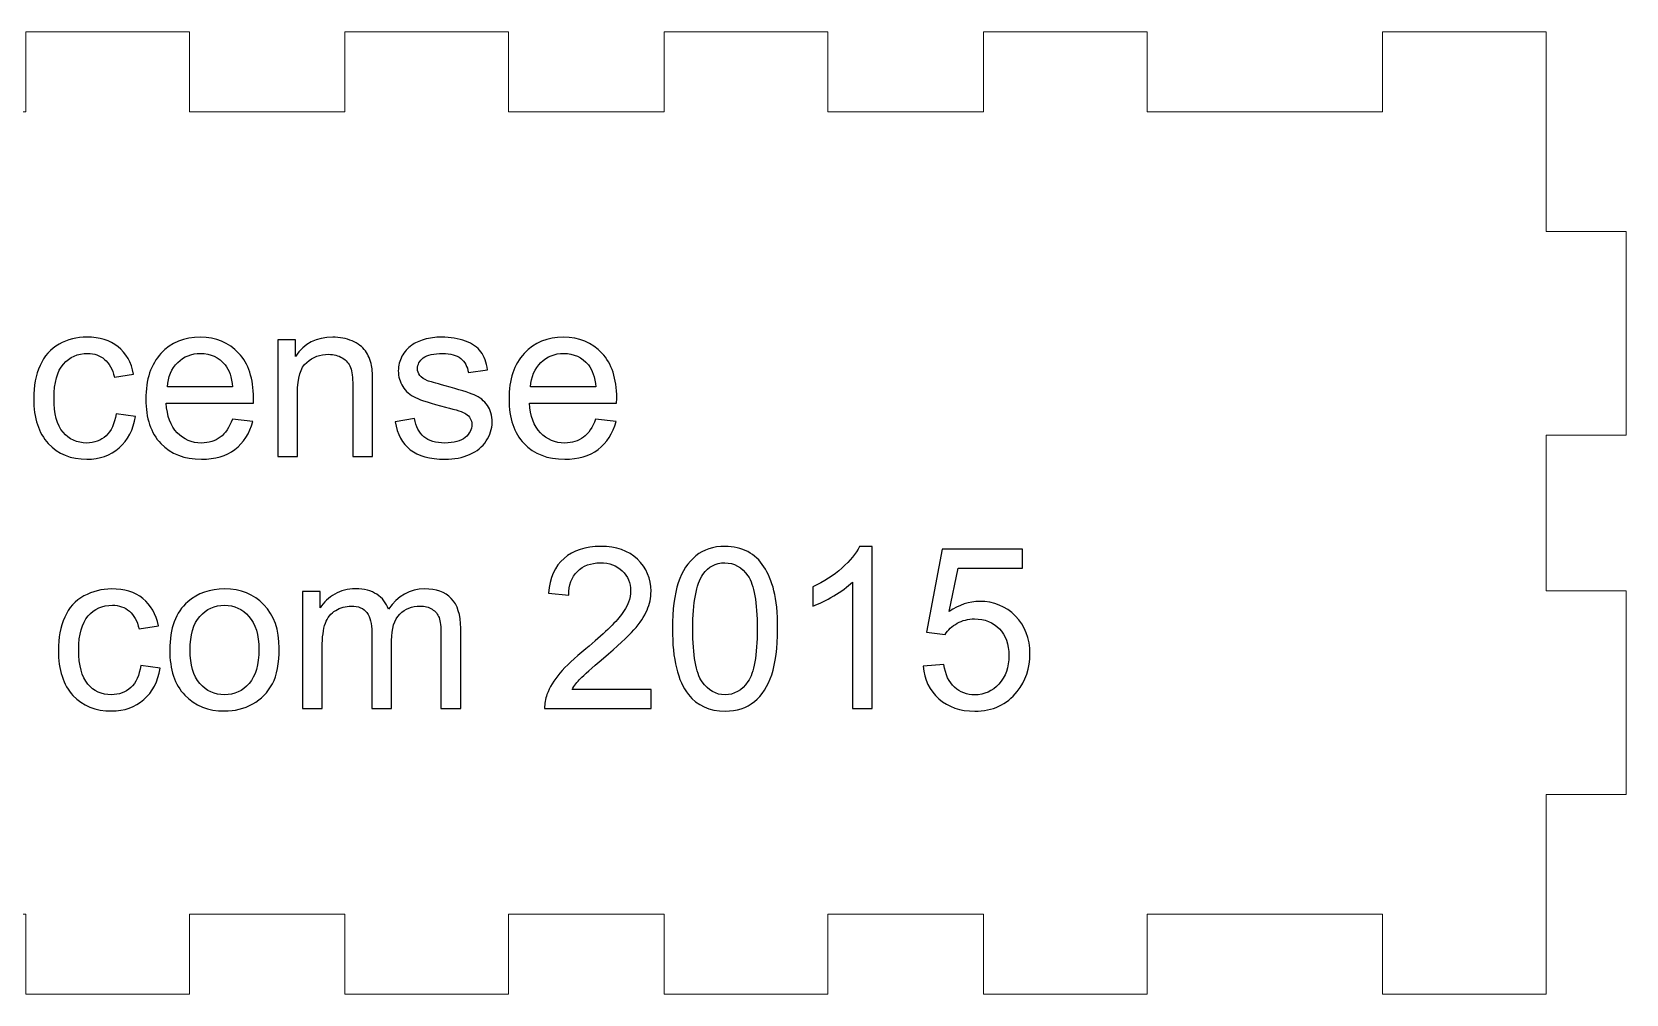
# Model space of a CAD drawing. Header units: inches. Extents: x -3.8 to 3.6, y -5.4 to 5.3.
# Drawn here: x -0.213 to 2.146, y -5.411 to -3.988 of the extents above; entities that cross this region are included whole.
import ezdxf

# ---------------------------------------------------------------- set-up
doc = ezdxf.new("R2010")
doc.units = ezdxf.units.IN
doc.header["$MEASUREMENT"] = 0
doc.layers.add('LICENSE', color=7, linetype='Continuous')
doc.layers.add('MAKERCASE', color=7, linetype='Continuous')

msp = doc.modelspace()

# ---------------------------------------------------------------- linework, layer by layer
at = {"layer": 'LICENSE', "color": 250}
for points, knots in [([(-0.088, -4.5526), (-0.088, -4.5526), (-0.0593, -4.5564), (-0.0593, -4.5564), (-0.0593, -4.5564), (-0.0624, -4.5762), (-0.0704, -4.5918), (-0.0834, -4.603), (-0.0834, -4.603), (-0.0964, -4.6142), (-0.1123, -4.6198), (-0.1312, -4.6198), (-0.1312, -4.6198), (-0.1548, -4.6198), (-0.1739, -4.6121), (-0.1882, -4.5967), (-0.1882, -4.5967), (-0.2026, -4.5812), (-0.2098, -4.5591), (-0.2098, -4.5302), (-0.2098, -4.5302), (-0.2098, -4.5115), (-0.2067, -4.4952), (-0.2005, -4.4812), (-0.2005, -4.4812), (-0.1943, -4.4672), (-0.1849, -4.4567), (-0.1723, -4.4497), (-0.1723, -4.4497), (-0.1597, -4.4427), (-0.1459, -4.4392), (-0.131, -4.4392), (-0.131, -4.4392), (-0.1123, -4.4392), (-0.0969, -4.444), (-0.085, -4.4535), (-0.085, -4.4535), (-0.073, -4.463), (-0.0654, -4.4764), (-0.062, -4.4939), (-0.062, -4.4939), (-0.062, -4.4939), (-0.0905, -4.4983), (-0.0905, -4.4983), (-0.0905, -4.4983), (-0.0932, -4.4867), (-0.098, -4.478), (-0.1049, -4.4721), (-0.1049, -4.4721), (-0.1118, -4.4662), (-0.1201, -4.4633), (-0.1299, -4.4633), (-0.1299, -4.4633), (-0.1447, -4.4633), (-0.1567, -4.4686), (-0.1659, -4.4792), (-0.1659, -4.4792), (-0.1751, -4.4897), (-0.1797, -4.5065), (-0.1797, -4.5293), (-0.1797, -4.5293), (-0.1797, -4.5526), (-0.1753, -4.5695), (-0.1663, -4.58), (-0.1663, -4.58), (-0.1574, -4.5905), (-0.1458, -4.5958), (-0.1315, -4.5958), (-0.1315, -4.5958), (-0.12, -4.5958), (-0.1104, -4.5922), (-0.1027, -4.5852), (-0.1027, -4.5852), (-0.095, -4.5781), (-0.0901, -4.5673), (-0.088, -4.5526)], [0, 0, 0, 0, 0.05, 0.05, 0.05, 0.05, 0.1, 0.1, 0.1, 0.1, 0.15, 0.15, 0.15, 0.15, 0.2, 0.2, 0.2, 0.2, 0.25, 0.25, 0.25, 0.25, 0.3, 0.3, 0.3, 0.3, 0.35, 0.35, 0.35, 0.35, 0.4, 0.4, 0.4, 0.4, 0.45, 0.45, 0.45, 0.45, 0.5, 0.5, 0.5, 0.5, 0.55, 0.55, 0.55, 0.55, 0.6, 0.6, 0.6, 0.6, 0.65, 0.65, 0.65, 0.65, 0.7, 0.7, 0.7, 0.7, 0.75, 0.75, 0.75, 0.75, 0.8, 0.8, 0.8, 0.8, 0.85, 0.85, 0.85, 0.85, 0.9, 0.9, 0.9, 0.9, 1, 1, 1, 1]), ([(0.0841, -4.5603), (0.0841, -4.5603), (0.1144, -4.564), (0.1144, -4.564), (0.1144, -4.564), (0.1096, -4.5817), (0.1008, -4.5955), (0.0879, -4.6052), (0.0879, -4.6052), (0.075, -4.615), (0.0585, -4.6198), (0.0384, -4.6198), (0.0384, -4.6198), (0.0131, -4.6198), (-0.0069, -4.6121), (-0.0217, -4.5965), (-0.0217, -4.5965), (-0.0365, -4.581), (-0.0439, -4.5591), (-0.0439, -4.531), (-0.0439, -4.531), (-0.0439, -4.5019), (-0.0364, -4.4793), (-0.0215, -4.4633), (-0.0215, -4.4633), (-0.0065, -4.4472), (0.0129, -4.4392), (0.0368, -4.4392), (0.0368, -4.4392), (0.0599, -4.4392), (0.0788, -4.4471), (0.0934, -4.4628), (0.0934, -4.4628), (0.1081, -4.4785), (0.1154, -4.5007), (0.1154, -4.5292), (0.1154, -4.5292), (0.1154, -4.531), (0.1153, -4.5336), (0.1152, -4.537), (0.1152, -4.537), (0.1152, -4.537), (-0.0137, -4.537), (-0.0137, -4.537), (-0.0137, -4.537), (-0.0126, -4.556), (-0.0072, -4.5706), (0.0025, -4.5806), (0.0025, -4.5806), (0.0121, -4.5907), (0.0241, -4.5958), (0.0386, -4.5958), (0.0386, -4.5958), (0.0493, -4.5958), (0.0585, -4.593), (0.0661, -4.5873), (0.0661, -4.5873), (0.0737, -4.5817), (0.0797, -4.5727), (0.0841, -4.5603)], [0, 0, 0, 0, 0.0625, 0.0625, 0.0625, 0.0625, 0.125, 0.125, 0.125, 0.125, 0.1875, 0.1875, 0.1875, 0.1875, 0.25, 0.25, 0.25, 0.25, 0.3125, 0.3125, 0.3125, 0.3125, 0.375, 0.375, 0.375, 0.375, 0.4375, 0.4375, 0.4375, 0.4375, 0.5, 0.5, 0.5, 0.5, 0.5625, 0.5625, 0.5625, 0.5625, 0.625, 0.625, 0.625, 0.625, 0.6875, 0.6875, 0.6875, 0.6875, 0.75, 0.75, 0.75, 0.75, 0.8125, 0.8125, 0.8125, 0.8125, 0.875, 0.875, 0.875, 0.875, 1, 1, 1, 1]), ([(0.1512, -4.616), (0.1512, -4.616), (0.1512, -4.4431), (0.1512, -4.4431), (0.1512, -4.4431), (0.1512, -4.4431), (0.1776, -4.4431), (0.1776, -4.4431), (0.1776, -4.4431), (0.1776, -4.4431), (0.1776, -4.4677), (0.1776, -4.4677), (0.1776, -4.4677), (0.1903, -4.4487), (0.2086, -4.4392), (0.2326, -4.4392), (0.2326, -4.4392), (0.243, -4.4392), (0.2526, -4.4411), (0.2613, -4.4448), (0.2613, -4.4448), (0.2701, -4.4486), (0.2766, -4.4535), (0.2809, -4.4596), (0.2809, -4.4596), (0.2853, -4.4656), (0.2883, -4.4728), (0.2901, -4.4812), (0.2901, -4.4812), (0.2911, -4.4866), (0.2917, -4.4961), (0.2917, -4.5097), (0.2917, -4.5097), (0.2917, -4.5097), (0.2917, -4.616), (0.2917, -4.616), (0.2917, -4.616), (0.2917, -4.616), (0.2623, -4.616), (0.2623, -4.616), (0.2623, -4.616), (0.2623, -4.616), (0.2623, -4.5108), (0.2623, -4.5108), (0.2623, -4.5108), (0.2623, -4.4989), (0.2612, -4.49), (0.259, -4.484), (0.259, -4.484), (0.2567, -4.4781), (0.2526, -4.4734), (0.2468, -4.4699), (0.2468, -4.4699), (0.241, -4.4663), (0.2342, -4.4646), (0.2264, -4.4646), (0.2264, -4.4646), (0.2139, -4.4646), (0.2032, -4.4686), (0.1941, -4.4765), (0.1941, -4.4765), (0.185, -4.4844), (0.1805, -4.4994), (0.1805, -4.5216), (0.1805, -4.5216), (0.1805, -4.5216), (0.1805, -4.616), (0.1805, -4.616), (0.1805, -4.616), (0.1805, -4.616), (0.1512, -4.616), (0.1512, -4.616)], [0, 0, 0, 0, 0.052632, 0.052632, 0.052632, 0.052632, 0.105263, 0.105263, 0.105263, 0.105263, 0.157895, 0.157895, 0.157895, 0.157895, 0.210526, 0.210526, 0.210526, 0.210526, 0.263158, 0.263158, 0.263158, 0.263158, 0.315789, 0.315789, 0.315789, 0.315789, 0.368421, 0.368421, 0.368421, 0.368421, 0.421053, 0.421053, 0.421053, 0.421053, 0.473684, 0.473684, 0.473684, 0.473684, 0.526316, 0.526316, 0.526316, 0.526316, 0.578947, 0.578947, 0.578947, 0.578947, 0.631579, 0.631579, 0.631579, 0.631579, 0.684211, 0.684211, 0.684211, 0.684211, 0.736842, 0.736842, 0.736842, 0.736842, 0.789474, 0.789474, 0.789474, 0.789474, 0.842105, 0.842105, 0.842105, 0.842105, 0.894737, 0.894737, 0.894737, 0.894737, 1, 1, 1, 1]), ([(0.3249, -4.5643), (0.3249, -4.5643), (0.3538, -4.5598), (0.3538, -4.5598), (0.3538, -4.5598), (0.3555, -4.5714), (0.36, -4.5803), (0.3675, -4.5865), (0.3675, -4.5865), (0.3749, -4.5927), (0.3852, -4.5958), (0.3986, -4.5958), (0.3986, -4.5958), (0.4121, -4.5958), (0.4221, -4.593), (0.4286, -4.5876), (0.4286, -4.5876), (0.4351, -4.5821), (0.4384, -4.5756), (0.4384, -4.5683), (0.4384, -4.5683), (0.4384, -4.5616), (0.4355, -4.5565), (0.4297, -4.5526), (0.4297, -4.5526), (0.4257, -4.55), (0.4157, -4.5467), (0.3997, -4.5427), (0.3997, -4.5427), (0.3783, -4.5373), (0.3633, -4.5326), (0.3551, -4.5286), (0.3551, -4.5286), (0.3468, -4.5247), (0.3405, -4.5192), (0.3362, -4.5122), (0.3362, -4.5122), (0.3319, -4.5052), (0.3297, -4.4975), (0.3297, -4.489), (0.3297, -4.489), (0.3297, -4.4813), (0.3315, -4.4742), (0.3351, -4.4676), (0.3351, -4.4676), (0.3386, -4.461), (0.3434, -4.4556), (0.3495, -4.4512), (0.3495, -4.4512), (0.354, -4.4479), (0.3602, -4.445), (0.3681, -4.4427), (0.3681, -4.4427), (0.376, -4.4403), (0.3844, -4.4392), (0.3934, -4.4392), (0.3934, -4.4392), (0.407, -4.4392), (0.4189, -4.4412), (0.4291, -4.4451), (0.4291, -4.4451), (0.4394, -4.449), (0.447, -4.4542), (0.4519, -4.4609), (0.4519, -4.4609), (0.4567, -4.4676), (0.4601, -4.4765), (0.4619, -4.4877), (0.4619, -4.4877), (0.4619, -4.4877), (0.4333, -4.4916), (0.4333, -4.4916), (0.4333, -4.4916), (0.432, -4.4827), (0.4282, -4.4758), (0.422, -4.4708), (0.422, -4.4708), (0.4157, -4.4658), (0.4069, -4.4633), (0.3955, -4.4633), (0.3955, -4.4633), (0.3821, -4.4633), (0.3725, -4.4655), (0.3667, -4.47), (0.3667, -4.47), (0.361, -4.4744), (0.3581, -4.4796), (0.3581, -4.4856), (0.3581, -4.4856), (0.3581, -4.4894), (0.3593, -4.4928), (0.3617, -4.4958), (0.3617, -4.4958), (0.3641, -4.499), (0.3678, -4.5016), (0.3729, -4.5037), (0.3729, -4.5037), (0.3759, -4.5047), (0.3845, -4.5072), (0.3988, -4.5111), (0.3988, -4.5111), (0.4195, -4.5167), (0.434, -4.5212), (0.4421, -4.5247), (0.4421, -4.5247), (0.4504, -4.5282), (0.4568, -4.5334), (0.4615, -4.5401), (0.4615, -4.5401), (0.4661, -4.5468), (0.4685, -4.5552), (0.4685, -4.5652), (0.4685, -4.5652), (0.4685, -4.575), (0.4656, -4.5841), (0.4599, -4.5928), (0.4599, -4.5928), (0.4542, -4.6014), (0.446, -4.6081), (0.4352, -4.6128), (0.4352, -4.6128), (0.4245, -4.6175), (0.4124, -4.6198), (0.3988, -4.6198), (0.3988, -4.6198), (0.3763, -4.6198), (0.3592, -4.6152), (0.3474, -4.6058), (0.3474, -4.6058), (0.3356, -4.5965), (0.3281, -4.5827), (0.3249, -4.5643)], [0, 0, 0, 0, 0.029412, 0.029412, 0.029412, 0.029412, 0.058824, 0.058824, 0.058824, 0.058824, 0.088235, 0.088235, 0.088235, 0.088235, 0.117647, 0.117647, 0.117647, 0.117647, 0.147059, 0.147059, 0.147059, 0.147059, 0.176471, 0.176471, 0.176471, 0.176471, 0.205882, 0.205882, 0.205882, 0.205882, 0.235294, 0.235294, 0.235294, 0.235294, 0.264706, 0.264706, 0.264706, 0.264706, 0.294118, 0.294118, 0.294118, 0.294118, 0.323529, 0.323529, 0.323529, 0.323529, 0.352941, 0.352941, 0.352941, 0.352941, 0.382353, 0.382353, 0.382353, 0.382353, 0.411765, 0.411765, 0.411765, 0.411765, 0.441176, 0.441176, 0.441176, 0.441176, 0.470588, 0.470588, 0.470588, 0.470588, 0.5, 0.5, 0.5, 0.5, 0.529412, 0.529412, 0.529412, 0.529412, 0.558824, 0.558824, 0.558824, 0.558824, 0.588235, 0.588235, 0.588235, 0.588235, 0.617647, 0.617647, 0.617647, 0.617647, 0.647059, 0.647059, 0.647059, 0.647059, 0.676471, 0.676471, 0.676471, 0.676471, 0.705882, 0.705882, 0.705882, 0.705882, 0.735294, 0.735294, 0.735294, 0.735294, 0.764706, 0.764706, 0.764706, 0.764706, 0.794118, 0.794118, 0.794118, 0.794118, 0.823529, 0.823529, 0.823529, 0.823529, 0.852941, 0.852941, 0.852941, 0.852941, 0.882353, 0.882353, 0.882353, 0.882353, 0.911765, 0.911765, 0.911765, 0.911765, 0.941176, 0.941176, 0.941176, 0.941176, 1, 1, 1, 1]), ([(0.6216, -4.5603), (0.6216, -4.5603), (0.6519, -4.564), (0.6519, -4.564), (0.6519, -4.564), (0.6471, -4.5817), (0.6382, -4.5955), (0.6254, -4.6052), (0.6254, -4.6052), (0.6124, -4.615), (0.5959, -4.6198), (0.5759, -4.6198), (0.5759, -4.6198), (0.5506, -4.6198), (0.5305, -4.6121), (0.5157, -4.5965), (0.5157, -4.5965), (0.5009, -4.581), (0.4935, -4.5591), (0.4935, -4.531), (0.4935, -4.531), (0.4935, -4.5019), (0.501, -4.4793), (0.516, -4.4633), (0.516, -4.4633), (0.531, -4.4472), (0.5504, -4.4392), (0.5742, -4.4392), (0.5742, -4.4392), (0.5974, -4.4392), (0.6162, -4.4471), (0.6309, -4.4628), (0.6309, -4.4628), (0.6455, -4.4785), (0.6529, -4.5007), (0.6529, -4.5292), (0.6529, -4.5292), (0.6529, -4.531), (0.6528, -4.5336), (0.6527, -4.537), (0.6527, -4.537), (0.6527, -4.537), (0.5238, -4.537), (0.5238, -4.537), (0.5238, -4.537), (0.5249, -4.556), (0.5302, -4.5706), (0.5399, -4.5806), (0.5399, -4.5806), (0.5496, -4.5907), (0.5616, -4.5958), (0.576, -4.5958), (0.576, -4.5958), (0.5867, -4.5958), (0.5959, -4.593), (0.6035, -4.5873), (0.6035, -4.5873), (0.6111, -4.5817), (0.6171, -4.5727), (0.6216, -4.5603)], [0, 0, 0, 0, 0.0625, 0.0625, 0.0625, 0.0625, 0.125, 0.125, 0.125, 0.125, 0.1875, 0.1875, 0.1875, 0.1875, 0.25, 0.25, 0.25, 0.25, 0.3125, 0.3125, 0.3125, 0.3125, 0.375, 0.375, 0.375, 0.375, 0.4375, 0.4375, 0.4375, 0.4375, 0.5, 0.5, 0.5, 0.5, 0.5625, 0.5625, 0.5625, 0.5625, 0.625, 0.625, 0.625, 0.625, 0.6875, 0.6875, 0.6875, 0.6875, 0.75, 0.75, 0.75, 0.75, 0.8125, 0.8125, 0.8125, 0.8125, 0.875, 0.875, 0.875, 0.875, 1, 1, 1, 1]), ([(-0.012, -4.5129), (-0.012, -4.5129), (0.0845, -4.5129), (0.0845, -4.5129), (0.0845, -4.5129), (0.0832, -4.4984), (0.0795, -4.4875), (0.0734, -4.4802), (0.0734, -4.4802), (0.0641, -4.469), (0.052, -4.4633), (0.0371, -4.4633), (0.0371, -4.4633), (0.0237, -4.4633), (0.0123, -4.4678), (0.0032, -4.4768), (0.0032, -4.4768), (-0.006, -4.4858), (-0.011, -4.4978), (-0.012, -4.5129)], [0, 0, 0, 0, 0.166667, 0.166667, 0.166667, 0.166667, 0.333333, 0.333333, 0.333333, 0.333333, 0.5, 0.5, 0.5, 0.5, 0.666667, 0.666667, 0.666667, 0.666667, 1, 1, 1, 1]), ([(0.5254, -4.5129), (0.5254, -4.5129), (0.6219, -4.5129), (0.6219, -4.5129), (0.6219, -4.5129), (0.6206, -4.4984), (0.6169, -4.4875), (0.6109, -4.4802), (0.6109, -4.4802), (0.6015, -4.469), (0.5894, -4.4633), (0.5746, -4.4633), (0.5746, -4.4633), (0.5611, -4.4633), (0.5498, -4.4678), (0.5406, -4.4768), (0.5406, -4.4768), (0.5315, -4.4858), (0.5264, -4.4978), (0.5254, -4.5129)], [0, 0, 0, 0, 0.166667, 0.166667, 0.166667, 0.166667, 0.333333, 0.333333, 0.333333, 0.333333, 0.5, 0.5, 0.5, 0.5, 0.666667, 0.666667, 0.666667, 0.666667, 1, 1, 1, 1]), ([(0.7039, -4.9602), (0.7039, -4.9602), (0.7039, -4.9883), (0.7039, -4.9883), (0.7039, -4.9883), (0.7039, -4.9883), (0.5462, -4.9883), (0.5462, -4.9883), (0.5462, -4.9883), (0.546, -4.9813), (0.5471, -4.9745), (0.5496, -4.968), (0.5496, -4.968), (0.5536, -4.9572), (0.56, -4.9467), (0.5689, -4.9362), (0.5689, -4.9362), (0.5777, -4.9258), (0.5905, -4.9138), (0.6072, -4.9001), (0.6072, -4.9001), (0.6331, -4.8788), (0.6507, -4.862), (0.6598, -4.8496), (0.6598, -4.8496), (0.6689, -4.8372), (0.6735, -4.8254), (0.6735, -4.8143), (0.6735, -4.8143), (0.6735, -4.8027), (0.6693, -4.793), (0.661, -4.785), (0.661, -4.785), (0.6527, -4.777), (0.6419, -4.773), (0.6285, -4.773), (0.6285, -4.773), (0.6144, -4.773), (0.6031, -4.7772), (0.5947, -4.7857), (0.5947, -4.7857), (0.5862, -4.7942), (0.5819, -4.8059), (0.5818, -4.8208), (0.5818, -4.8208), (0.5818, -4.8208), (0.5517, -4.8178), (0.5517, -4.8178), (0.5517, -4.8178), (0.5537, -4.7953), (0.5615, -4.7782), (0.575, -4.7664), (0.575, -4.7664), (0.5884, -4.7546), (0.6065, -4.7487), (0.6292, -4.7487), (0.6292, -4.7487), (0.6521, -4.7487), (0.6702, -4.7551), (0.6835, -4.7678), (0.6835, -4.7678), (0.6969, -4.7805), (0.7036, -4.7962), (0.7036, -4.815), (0.7036, -4.815), (0.7036, -4.8246), (0.7016, -4.834), (0.6977, -4.8432), (0.6977, -4.8432), (0.6938, -4.8524), (0.6873, -4.8621), (0.6782, -4.8723), (0.6782, -4.8723), (0.6692, -4.8825), (0.6541, -4.8965), (0.6331, -4.9143), (0.6331, -4.9143), (0.6155, -4.9291), (0.6042, -4.9391), (0.5992, -4.9443), (0.5992, -4.9443), (0.5942, -4.9496), (0.5901, -4.9548), (0.5869, -4.9602), (0.5869, -4.9602), (0.5869, -4.9602), (0.7039, -4.9602), (0.7039, -4.9602)], [0, 0, 0, 0, 0.043478, 0.043478, 0.043478, 0.043478, 0.086957, 0.086957, 0.086957, 0.086957, 0.130435, 0.130435, 0.130435, 0.130435, 0.173913, 0.173913, 0.173913, 0.173913, 0.217391, 0.217391, 0.217391, 0.217391, 0.26087, 0.26087, 0.26087, 0.26087, 0.304348, 0.304348, 0.304348, 0.304348, 0.347826, 0.347826, 0.347826, 0.347826, 0.391304, 0.391304, 0.391304, 0.391304, 0.434783, 0.434783, 0.434783, 0.434783, 0.478261, 0.478261, 0.478261, 0.478261, 0.521739, 0.521739, 0.521739, 0.521739, 0.565217, 0.565217, 0.565217, 0.565217, 0.608696, 0.608696, 0.608696, 0.608696, 0.652174, 0.652174, 0.652174, 0.652174, 0.695652, 0.695652, 0.695652, 0.695652, 0.73913, 0.73913, 0.73913, 0.73913, 0.782609, 0.782609, 0.782609, 0.782609, 0.826087, 0.826087, 0.826087, 0.826087, 0.869565, 0.869565, 0.869565, 0.869565, 0.913043, 0.913043, 0.913043, 0.913043, 1, 1, 1, 1]), ([(0.7353, -4.8707), (0.7353, -4.8425), (0.7382, -4.8197), (0.744, -4.8026), (0.744, -4.8026), (0.7498, -4.7853), (0.7585, -4.7721), (0.7699, -4.7627), (0.7699, -4.7627), (0.7814, -4.7534), (0.7957, -4.7487), (0.8131, -4.7487), (0.8131, -4.7487), (0.8259, -4.7487), (0.8371, -4.7513), (0.8468, -4.7565), (0.8468, -4.7565), (0.8565, -4.7616), (0.8644, -4.7691), (0.8707, -4.7788), (0.8707, -4.7788), (0.877, -4.7885), (0.882, -4.8003), (0.8855, -4.8143), (0.8855, -4.8143), (0.8891, -4.8282), (0.8909, -4.847), (0.8909, -4.8707), (0.8909, -4.8707), (0.8909, -4.8987), (0.888, -4.9212), (0.8823, -4.9385), (0.8823, -4.9385), (0.8765, -4.9557), (0.8679, -4.969), (0.8565, -4.9783), (0.8565, -4.9783), (0.845, -4.9877), (0.8306, -4.9924), (0.8131, -4.9924), (0.8131, -4.9924), (0.7901, -4.9924), (0.772, -4.9842), (0.7589, -4.9677), (0.7589, -4.9677), (0.7432, -4.9478), (0.7353, -4.9155), (0.7353, -4.8707)], [0, 0, 0, 0, 0.076923, 0.076923, 0.076923, 0.076923, 0.153846, 0.153846, 0.153846, 0.153846, 0.230769, 0.230769, 0.230769, 0.230769, 0.307692, 0.307692, 0.307692, 0.307692, 0.384615, 0.384615, 0.384615, 0.384615, 0.461538, 0.461538, 0.461538, 0.461538, 0.538462, 0.538462, 0.538462, 0.538462, 0.615385, 0.615385, 0.615385, 0.615385, 0.692308, 0.692308, 0.692308, 0.692308, 0.769231, 0.769231, 0.769231, 0.769231, 0.846154, 0.846154, 0.846154, 0.846154, 1, 1, 1, 1]), ([(1.031, -4.9883), (1.031, -4.9883), (1.0017, -4.9883), (1.0017, -4.9883), (1.0017, -4.9883), (1.0017, -4.9883), (1.0017, -4.8017), (1.0017, -4.8017), (1.0017, -4.8017), (0.9947, -4.8084), (0.9855, -4.8151), (0.974, -4.8218), (0.974, -4.8218), (0.9625, -4.8286), (0.9522, -4.8336), (0.9431, -4.837), (0.9431, -4.837), (0.9431, -4.837), (0.9431, -4.8087), (0.9431, -4.8087), (0.9431, -4.8087), (0.9595, -4.801), (0.9739, -4.7916), (0.9861, -4.7807), (0.9861, -4.7807), (0.9984, -4.7697), (1.0071, -4.7591), (1.0122, -4.7487), (1.0122, -4.7487), (1.0122, -4.7487), (1.031, -4.7487), (1.031, -4.7487), (1.031, -4.7487), (1.031, -4.7487), (1.031, -4.9883), (1.031, -4.9883)], [0, 0, 0, 0, 0.1, 0.1, 0.1, 0.1, 0.2, 0.2, 0.2, 0.2, 0.3, 0.3, 0.3, 0.3, 0.4, 0.4, 0.4, 0.4, 0.5, 0.5, 0.5, 0.5, 0.6, 0.6, 0.6, 0.6, 0.7, 0.7, 0.7, 0.7, 0.8, 0.8, 0.8, 0.8, 1, 1, 1, 1]), ([(1.1061, -4.9258), (1.1061, -4.9258), (1.1369, -4.9232), (1.1369, -4.9232), (1.1369, -4.9232), (1.1391, -4.9382), (1.1444, -4.9495), (1.1527, -4.957), (1.1527, -4.957), (1.161, -4.9646), (1.171, -4.9683), (1.1827, -4.9683), (1.1827, -4.9683), (1.1969, -4.9683), (1.2088, -4.963), (1.2185, -4.9524), (1.2185, -4.9524), (1.2283, -4.9417), (1.2332, -4.9276), (1.2332, -4.9101), (1.2332, -4.9101), (1.2332, -4.8933), (1.2285, -4.8802), (1.2191, -4.8705), (1.2191, -4.8705), (1.2097, -4.8608), (1.1975, -4.856), (1.1822, -4.856), (1.1822, -4.856), (1.1728, -4.856), (1.1643, -4.8582), (1.1567, -4.8625), (1.1567, -4.8625), (1.1491, -4.8667), (1.1431, -4.8723), (1.1388, -4.8791), (1.1388, -4.8791), (1.1388, -4.8791), (1.1113, -4.8756), (1.1113, -4.8756), (1.1113, -4.8756), (1.1113, -4.8756), (1.1344, -4.753), (1.1344, -4.753), (1.1344, -4.753), (1.1344, -4.753), (1.2531, -4.753), (1.2531, -4.753), (1.2531, -4.753), (1.2531, -4.753), (1.2531, -4.781), (1.2531, -4.781), (1.2531, -4.781), (1.2531, -4.781), (1.1579, -4.781), (1.1579, -4.781), (1.1579, -4.781), (1.1579, -4.781), (1.145, -4.8451), (1.145, -4.8451), (1.145, -4.8451), (1.1593, -4.8351), (1.1744, -4.8301), (1.1901, -4.8301), (1.1901, -4.8301), (1.2109, -4.8301), (1.2285, -4.8373), (1.2428, -4.8518), (1.2428, -4.8518), (1.2571, -4.8662), (1.2643, -4.8848), (1.2643, -4.9075), (1.2643, -4.9075), (1.2643, -4.9291), (1.258, -4.9477), (1.2454, -4.9635), (1.2454, -4.9635), (1.2301, -4.9827), (1.2092, -4.9924), (1.1827, -4.9924), (1.1827, -4.9924), (1.161, -4.9924), (1.1433, -4.9863), (1.1296, -4.9742), (1.1296, -4.9742), (1.1159, -4.962), (1.108, -4.9459), (1.1061, -4.9258)], [0, 0, 0, 0, 0.043478, 0.043478, 0.043478, 0.043478, 0.086957, 0.086957, 0.086957, 0.086957, 0.130435, 0.130435, 0.130435, 0.130435, 0.173913, 0.173913, 0.173913, 0.173913, 0.217391, 0.217391, 0.217391, 0.217391, 0.26087, 0.26087, 0.26087, 0.26087, 0.304348, 0.304348, 0.304348, 0.304348, 0.347826, 0.347826, 0.347826, 0.347826, 0.391304, 0.391304, 0.391304, 0.391304, 0.434783, 0.434783, 0.434783, 0.434783, 0.478261, 0.478261, 0.478261, 0.478261, 0.521739, 0.521739, 0.521739, 0.521739, 0.565217, 0.565217, 0.565217, 0.565217, 0.608696, 0.608696, 0.608696, 0.608696, 0.652174, 0.652174, 0.652174, 0.652174, 0.695652, 0.695652, 0.695652, 0.695652, 0.73913, 0.73913, 0.73913, 0.73913, 0.782609, 0.782609, 0.782609, 0.782609, 0.826087, 0.826087, 0.826087, 0.826087, 0.869565, 0.869565, 0.869565, 0.869565, 0.913043, 0.913043, 0.913043, 0.913043, 1, 1, 1, 1]), ([(0.7654, -4.8707), (0.7654, -4.9098), (0.77, -4.9359), (0.7792, -4.9489), (0.7792, -4.9489), (0.7884, -4.9618), (0.7996, -4.9683), (0.8131, -4.9683), (0.8131, -4.9683), (0.8266, -4.9683), (0.8379, -4.9618), (0.847, -4.9488), (0.847, -4.9488), (0.8562, -4.9358), (0.8608, -4.9097), (0.8608, -4.8707), (0.8608, -4.8707), (0.8608, -4.8314), (0.8562, -4.8053), (0.847, -4.7924), (0.847, -4.7924), (0.8379, -4.7795), (0.8265, -4.773), (0.8128, -4.773), (0.8128, -4.773), (0.7993, -4.773), (0.7886, -4.7787), (0.7805, -4.7901), (0.7805, -4.7901), (0.7705, -4.8046), (0.7654, -4.8315), (0.7654, -4.8707)], [0, 0, 0, 0, 0.111111, 0.111111, 0.111111, 0.111111, 0.222222, 0.222222, 0.222222, 0.222222, 0.333333, 0.333333, 0.333333, 0.333333, 0.444444, 0.444444, 0.444444, 0.444444, 0.555556, 0.555556, 0.555556, 0.555556, 0.666667, 0.666667, 0.666667, 0.666667, 0.777778, 0.777778, 0.777778, 0.777778, 1, 1, 1, 1]), ([(-0.0515, -4.925), (-0.0515, -4.925), (-0.0227, -4.9288), (-0.0227, -4.9288), (-0.0227, -4.9288), (-0.0258, -4.9486), (-0.0339, -4.9642), (-0.0469, -4.9754), (-0.0469, -4.9754), (-0.0598, -4.9866), (-0.0758, -4.9922), (-0.0947, -4.9922), (-0.0947, -4.9922), (-0.1183, -4.9922), (-0.1373, -4.9845), (-0.1517, -4.9691), (-0.1517, -4.9691), (-0.166, -4.9536), (-0.1733, -4.9315), (-0.1733, -4.9026), (-0.1733, -4.9026), (-0.1733, -4.8839), (-0.1702, -4.8676), (-0.164, -4.8536), (-0.164, -4.8536), (-0.1578, -4.8396), (-0.1484, -4.8291), (-0.1357, -4.8221), (-0.1357, -4.8221), (-0.1231, -4.8151), (-0.1093, -4.8116), (-0.0945, -4.8116), (-0.0945, -4.8116), (-0.0757, -4.8116), (-0.0603, -4.8163), (-0.0484, -4.8258), (-0.0484, -4.8258), (-0.0365, -4.8353), (-0.0288, -4.8488), (-0.0254, -4.8663), (-0.0254, -4.8663), (-0.0254, -4.8663), (-0.0539, -4.8707), (-0.0539, -4.8707), (-0.0539, -4.8707), (-0.0567, -4.8591), (-0.0614, -4.8503), (-0.0683, -4.8445), (-0.0683, -4.8445), (-0.0752, -4.8386), (-0.0835, -4.8357), (-0.0933, -4.8357), (-0.0933, -4.8357), (-0.1081, -4.8357), (-0.1201, -4.841), (-0.1293, -4.8516), (-0.1293, -4.8516), (-0.1385, -4.8621), (-0.1432, -4.8788), (-0.1432, -4.9017), (-0.1432, -4.9017), (-0.1432, -4.925), (-0.1387, -4.9418), (-0.1298, -4.9524), (-0.1298, -4.9524), (-0.1209, -4.9629), (-0.1093, -4.9682), (-0.0949, -4.9682), (-0.0949, -4.9682), (-0.0834, -4.9682), (-0.0739, -4.9646), (-0.0662, -4.9576), (-0.0662, -4.9576), (-0.0584, -4.9505), (-0.0535, -4.9397), (-0.0515, -4.925)], [0, 0, 0, 0, 0.05, 0.05, 0.05, 0.05, 0.1, 0.1, 0.1, 0.1, 0.15, 0.15, 0.15, 0.15, 0.2, 0.2, 0.2, 0.2, 0.25, 0.25, 0.25, 0.25, 0.3, 0.3, 0.3, 0.3, 0.35, 0.35, 0.35, 0.35, 0.4, 0.4, 0.4, 0.4, 0.45, 0.45, 0.45, 0.45, 0.5, 0.5, 0.5, 0.5, 0.55, 0.55, 0.55, 0.55, 0.6, 0.6, 0.6, 0.6, 0.65, 0.65, 0.65, 0.65, 0.7, 0.7, 0.7, 0.7, 0.75, 0.75, 0.75, 0.75, 0.8, 0.8, 0.8, 0.8, 0.85, 0.85, 0.85, 0.85, 0.9, 0.9, 0.9, 0.9, 1, 1, 1, 1]), ([(-0.0085, -4.9019), (-0.0085, -4.8699), (0.0003, -4.8462), (0.0182, -4.8308), (0.0182, -4.8308), (0.033, -4.818), (0.0511, -4.8116), (0.0725, -4.8116), (0.0725, -4.8116), (0.0963, -4.8116), (0.1157, -4.8193), (0.1308, -4.835), (0.1308, -4.835), (0.1459, -4.8505), (0.1534, -4.872), (0.1534, -4.8995), (0.1534, -4.8995), (0.1534, -4.9217), (0.1501, -4.9392), (0.1434, -4.952), (0.1434, -4.952), (0.1367, -4.9647), (0.127, -4.9746), (0.1143, -4.9817), (0.1143, -4.9817), (0.1015, -4.9887), (0.0876, -4.9922), (0.0725, -4.9922), (0.0725, -4.9922), (0.0483, -4.9922), (0.0288, -4.9845), (0.0138, -4.969), (0.0138, -4.969), (-0.0011, -4.9535), (-0.0085, -4.9311), (-0.0085, -4.9019)], [0, 0, 0, 0, 0.1, 0.1, 0.1, 0.1, 0.2, 0.2, 0.2, 0.2, 0.3, 0.3, 0.3, 0.3, 0.4, 0.4, 0.4, 0.4, 0.5, 0.5, 0.5, 0.5, 0.6, 0.6, 0.6, 0.6, 0.7, 0.7, 0.7, 0.7, 0.8, 0.8, 0.8, 0.8, 1, 1, 1, 1]), ([(0.1878, -4.9883), (0.1878, -4.9883), (0.1878, -4.8155), (0.1878, -4.8155), (0.1878, -4.8155), (0.1878, -4.8155), (0.214, -4.8155), (0.214, -4.8155), (0.214, -4.8155), (0.214, -4.8155), (0.214, -4.8397), (0.214, -4.8397), (0.214, -4.8397), (0.2194, -4.8313), (0.2266, -4.8245), (0.2356, -4.8193), (0.2356, -4.8193), (0.2446, -4.8142), (0.2549, -4.8116), (0.2664, -4.8116), (0.2664, -4.8116), (0.2792, -4.8116), (0.2897, -4.8142), (0.2978, -4.8196), (0.2978, -4.8196), (0.3061, -4.8249), (0.3118, -4.8323), (0.3152, -4.8418), (0.3152, -4.8418), (0.3289, -4.8217), (0.3467, -4.8116), (0.3686, -4.8116), (0.3686, -4.8116), (0.3857, -4.8116), (0.3989, -4.8163), (0.4081, -4.8258), (0.4081, -4.8258), (0.4173, -4.8353), (0.422, -4.85), (0.422, -4.8697), (0.422, -4.8697), (0.422, -4.8697), (0.422, -4.9883), (0.422, -4.9883), (0.422, -4.9883), (0.422, -4.9883), (0.3928, -4.9883), (0.3928, -4.9883), (0.3928, -4.9883), (0.3928, -4.9883), (0.3928, -4.8795), (0.3928, -4.8795), (0.3928, -4.8795), (0.3928, -4.8677), (0.3919, -4.8593), (0.39, -4.8541), (0.39, -4.8541), (0.3881, -4.849), (0.3846, -4.8448), (0.3797, -4.8417), (0.3797, -4.8417), (0.3747, -4.8386), (0.3688, -4.837), (0.3621, -4.837), (0.3621, -4.837), (0.3499, -4.837), (0.3398, -4.841), (0.3318, -4.8491), (0.3318, -4.8491), (0.3238, -4.8572), (0.3197, -4.8701), (0.3197, -4.8879), (0.3197, -4.8879), (0.3197, -4.8879), (0.3197, -4.9883), (0.3197, -4.9883), (0.3197, -4.9883), (0.3197, -4.9883), (0.2905, -4.9883), (0.2905, -4.9883), (0.2905, -4.9883), (0.2905, -4.9883), (0.2905, -4.8761), (0.2905, -4.8761), (0.2905, -4.8761), (0.2905, -4.863), (0.2881, -4.8532), (0.2833, -4.8467), (0.2833, -4.8467), (0.2785, -4.8402), (0.2707, -4.837), (0.2598, -4.837), (0.2598, -4.837), (0.2516, -4.837), (0.244, -4.8391), (0.237, -4.8435), (0.237, -4.8435), (0.23, -4.8478), (0.2249, -4.8542), (0.2218, -4.8625), (0.2218, -4.8625), (0.2186, -4.8709), (0.2171, -4.883), (0.2171, -4.8987), (0.2171, -4.8987), (0.2171, -4.8987), (0.2171, -4.9883), (0.2171, -4.9883), (0.2171, -4.9883), (0.2171, -4.9883), (0.1878, -4.9883), (0.1878, -4.9883)], [0, 0, 0, 0, 0.034483, 0.034483, 0.034483, 0.034483, 0.068966, 0.068966, 0.068966, 0.068966, 0.103448, 0.103448, 0.103448, 0.103448, 0.137931, 0.137931, 0.137931, 0.137931, 0.172414, 0.172414, 0.172414, 0.172414, 0.206897, 0.206897, 0.206897, 0.206897, 0.241379, 0.241379, 0.241379, 0.241379, 0.275862, 0.275862, 0.275862, 0.275862, 0.310345, 0.310345, 0.310345, 0.310345, 0.344828, 0.344828, 0.344828, 0.344828, 0.37931, 0.37931, 0.37931, 0.37931, 0.413793, 0.413793, 0.413793, 0.413793, 0.448276, 0.448276, 0.448276, 0.448276, 0.482759, 0.482759, 0.482759, 0.482759, 0.517241, 0.517241, 0.517241, 0.517241, 0.551724, 0.551724, 0.551724, 0.551724, 0.586207, 0.586207, 0.586207, 0.586207, 0.62069, 0.62069, 0.62069, 0.62069, 0.655172, 0.655172, 0.655172, 0.655172, 0.689655, 0.689655, 0.689655, 0.689655, 0.724138, 0.724138, 0.724138, 0.724138, 0.758621, 0.758621, 0.758621, 0.758621, 0.793103, 0.793103, 0.793103, 0.793103, 0.827586, 0.827586, 0.827586, 0.827586, 0.862069, 0.862069, 0.862069, 0.862069, 0.896552, 0.896552, 0.896552, 0.896552, 0.931034, 0.931034, 0.931034, 0.931034, 1, 1, 1, 1]), ([(0.0216, -4.9019), (0.0216, -4.9241), (0.0264, -4.9406), (0.0361, -4.9516), (0.0361, -4.9516), (0.0457, -4.9627), (0.0579, -4.9682), (0.0725, -4.9682), (0.0725, -4.9682), (0.0871, -4.9682), (0.0992, -4.9626), (0.1088, -4.9516), (0.1088, -4.9516), (0.1185, -4.9405), (0.1233, -4.9236), (0.1233, -4.901), (0.1233, -4.901), (0.1233, -4.8796), (0.1185, -4.8633), (0.1087, -4.8523), (0.1087, -4.8523), (0.099, -4.8413), (0.087, -4.8358), (0.0725, -4.8358), (0.0725, -4.8358), (0.0579, -4.8358), (0.0457, -4.8413), (0.0361, -4.8523), (0.0361, -4.8523), (0.0264, -4.8632), (0.0216, -4.8798), (0.0216, -4.9019)], [0, 0, 0, 0, 0.111111, 0.111111, 0.111111, 0.111111, 0.222222, 0.222222, 0.222222, 0.222222, 0.333333, 0.333333, 0.333333, 0.333333, 0.444444, 0.444444, 0.444444, 0.444444, 0.555556, 0.555556, 0.555556, 0.555556, 0.666667, 0.666667, 0.666667, 0.666667, 0.777778, 0.777778, 0.777778, 0.777778, 1, 1, 1, 1])]:
    msp.add_open_spline(points, degree=3, knots=knots, dxfattribs=at)
at = {"layer": 'MAKERCASE', "color": 114, "lineweight": 0}
msp.add_open_spline([(-3.6468, -3.9877), (-3.6468, -3.9877), (-3.4047, -3.9877), (-3.4047, -3.9877), (-3.4047, -3.9877), (-3.4047, -3.9877), (-3.4047, -4.1058), (-3.4047, -4.1058), (-3.4047, -4.1058), (-3.4047, -4.1058), (-3.0563, -4.1058), (-3.0563, -4.1058), (-3.0563, -4.1058), (-3.0563, -4.1058), (-3.0563, -3.9877), (-3.0563, -3.9877), (-3.0563, -3.9877), (-3.0563, -3.9877), (-2.8142, -3.9877), (-2.8142, -3.9877), (-2.8142, -3.9877), (-2.8142, -3.9877), (-2.8142, -4.1058), (-2.8142, -4.1058), (-2.8142, -4.1058), (-2.8142, -4.1058), (-2.5838, -4.1058), (-2.5838, -4.1058), (-2.5838, -4.1058), (-2.5838, -4.1058), (-2.5838, -3.9877), (-2.5838, -3.9877), (-2.5838, -3.9877), (-2.5838, -3.9877), (-2.3417, -3.9877), (-2.3417, -3.9877), (-2.3417, -3.9877), (-2.3417, -3.9877), (-2.3417, -4.1058), (-2.3417, -4.1058), (-2.3417, -4.1058), (-2.3417, -4.1058), (-2.1114, -4.1058), (-2.1114, -4.1058), (-2.1114, -4.1058), (-2.1114, -4.1058), (-2.1114, -3.9877), (-2.1114, -3.9877), (-2.1114, -3.9877), (-2.1114, -3.9877), (-1.8693, -3.9877), (-1.8693, -3.9877), (-1.8693, -3.9877), (-1.8693, -3.9877), (-1.8693, -4.1058), (-1.8693, -4.1058), (-1.8693, -4.1058), (-1.8693, -4.1058), (-1.639, -4.1058), (-1.639, -4.1058), (-1.639, -4.1058), (-1.639, -4.1058), (-1.639, -3.9877), (-1.639, -3.9877), (-1.639, -3.9877), (-1.639, -3.9877), (-1.3968, -3.9877), (-1.3968, -3.9877), (-1.3968, -3.9877), (-1.3968, -3.9877), (-1.3968, -4.1058), (-1.3968, -4.1058), (-1.3968, -4.1058), (-1.3968, -4.1058), (-1.1665, -4.1058), (-1.1665, -4.1058), (-1.1665, -4.1058), (-1.1665, -4.1058), (-1.1665, -3.9877), (-1.1665, -3.9877), (-1.1665, -3.9877), (-1.1665, -3.9877), (-0.9244, -3.9877), (-0.9244, -3.9877), (-0.9244, -3.9877), (-0.9244, -3.9877), (-0.9244, -4.1058), (-0.9244, -4.1058), (-0.9244, -4.1058), (-0.9244, -4.1058), (-0.6941, -4.1058), (-0.6941, -4.1058), (-0.6941, -4.1058), (-0.6941, -4.1058), (-0.6941, -3.9877), (-0.6941, -3.9877), (-0.6941, -3.9877), (-0.6941, -3.9877), (-0.4519, -3.9877), (-0.4519, -3.9877), (-0.4519, -3.9877), (-0.4519, -3.9877), (-0.4519, -4.1058), (-0.4519, -4.1058), (-0.4519, -4.1058), (-0.4519, -4.1058), (-0.2216, -4.1058), (-0.2216, -4.1058), (-0.2216, -4.1058), (-0.2216, -4.1058), (-0.2216, -3.9877), (-0.2216, -3.9877), (-0.2216, -3.9877), (-0.2216, -3.9877), (0.0205, -3.9877), (0.0205, -3.9877), (0.0205, -3.9877), (0.0205, -3.9877), (0.0205, -4.1058), (0.0205, -4.1058), (0.0205, -4.1058), (0.0205, -4.1058), (0.2508, -4.1058), (0.2508, -4.1058), (0.2508, -4.1058), (0.2508, -4.1058), (0.2508, -3.9877), (0.2508, -3.9877), (0.2508, -3.9877), (0.2508, -3.9877), (0.4929, -3.9877), (0.4929, -3.9877), (0.4929, -3.9877), (0.4929, -3.9877), (0.4929, -4.1058), (0.4929, -4.1058), (0.4929, -4.1058), (0.4929, -4.1058), (0.7232, -4.1058), (0.7232, -4.1058), (0.7232, -4.1058), (0.7232, -4.1058), (0.7232, -3.9877), (0.7232, -3.9877), (0.7232, -3.9877), (0.7232, -3.9877), (0.9654, -3.9877), (0.9654, -3.9877), (0.9654, -3.9877), (0.9654, -3.9877), (0.9654, -4.1058), (0.9654, -4.1058), (0.9654, -4.1058), (0.9654, -4.1058), (1.1957, -4.1058), (1.1957, -4.1058), (1.1957, -4.1058), (1.1957, -4.1058), (1.1957, -3.9877), (1.1957, -3.9877), (1.1957, -3.9877), (1.1957, -3.9877), (1.4378, -3.9877), (1.4378, -3.9877), (1.4378, -3.9877), (1.4378, -3.9877), (1.4378, -4.1058), (1.4378, -4.1058), (1.4378, -4.1058), (1.4378, -4.1058), (1.7862, -4.1058), (1.7862, -4.1058), (1.7862, -4.1058), (1.7862, -4.1058), (1.7862, -3.9877), (1.7862, -3.9877), (1.7862, -3.9877), (1.7862, -3.9877), (2.0284, -3.9877), (2.0284, -3.9877), (2.0284, -3.9877), (2.0284, -3.9877), (2.0284, -4.283), (2.0284, -4.283), (2.0284, -4.283), (2.0284, -4.283), (2.1465, -4.283), (2.1465, -4.283), (2.1465, -4.283), (2.1465, -4.283), (2.1465, -4.5842), (2.1465, -4.5842), (2.1465, -4.5842), (2.1465, -4.5842), (2.0284, -4.5842), (2.0284, -4.5842), (2.0284, -4.5842), (2.0284, -4.5842), (2.0284, -4.8145), (2.0284, -4.8145), (2.0284, -4.8145), (2.0284, -4.8145), (2.1465, -4.8145), (2.1465, -4.8145), (2.1465, -4.8145), (2.1465, -4.8145), (2.1465, -5.1157), (2.1465, -5.1157), (2.1465, -5.1157), (2.1465, -5.1157), (2.0284, -5.1157), (2.0284, -5.1157), (2.0284, -5.1157), (2.0284, -5.1157), (2.0284, -5.4109), (2.0284, -5.4109), (2.0284, -5.4109), (2.0284, -5.4109), (1.7862, -5.4109), (1.7862, -5.4109), (1.7862, -5.4109), (1.7862, -5.4109), (1.7862, -5.2928), (1.7862, -5.2928), (1.7862, -5.2928), (1.7862, -5.2928), (1.4378, -5.2928), (1.4378, -5.2928), (1.4378, -5.2928), (1.4378, -5.2928), (1.4378, -5.4109), (1.4378, -5.4109), (1.4378, -5.4109), (1.4378, -5.4109), (1.1957, -5.4109), (1.1957, -5.4109), (1.1957, -5.4109), (1.1957, -5.4109), (1.1957, -5.2928), (1.1957, -5.2928), (1.1957, -5.2928), (1.1957, -5.2928), (0.9654, -5.2928), (0.9654, -5.2928), (0.9654, -5.2928), (0.9654, -5.2928), (0.9654, -5.4109), (0.9654, -5.4109), (0.9654, -5.4109), (0.9654, -5.4109), (0.7232, -5.4109), (0.7232, -5.4109), (0.7232, -5.4109), (0.7232, -5.4109), (0.7232, -5.2928), (0.7232, -5.2928), (0.7232, -5.2928), (0.7232, -5.2928), (0.4929, -5.2928), (0.4929, -5.2928), (0.4929, -5.2928), (0.4929, -5.2928), (0.4929, -5.4109), (0.4929, -5.4109), (0.4929, -5.4109), (0.4929, -5.4109), (0.2508, -5.4109), (0.2508, -5.4109), (0.2508, -5.4109), (0.2508, -5.4109), (0.2508, -5.2928), (0.2508, -5.2928), (0.2508, -5.2928), (0.2508, -5.2928), (0.0205, -5.2928), (0.0205, -5.2928), (0.0205, -5.2928), (0.0205, -5.2928), (0.0205, -5.4109), (0.0205, -5.4109), (0.0205, -5.4109), (0.0205, -5.4109), (-0.2216, -5.4109), (-0.2216, -5.4109), (-0.2216, -5.4109), (-0.2216, -5.4109), (-0.2216, -5.2928), (-0.2216, -5.2928), (-0.2216, -5.2928), (-0.2216, -5.2928), (-0.4519, -5.2928), (-0.4519, -5.2928), (-0.4519, -5.2928), (-0.4519, -5.2928), (-0.4519, -5.4109), (-0.4519, -5.4109), (-0.4519, -5.4109), (-0.4519, -5.4109), (-0.6941, -5.4109), (-0.6941, -5.4109), (-0.6941, -5.4109), (-0.6941, -5.4109), (-0.6941, -5.2928), (-0.6941, -5.2928), (-0.6941, -5.2928), (-0.6941, -5.2928), (-0.9244, -5.2928), (-0.9244, -5.2928), (-0.9244, -5.2928), (-0.9244, -5.2928), (-0.9244, -5.4109), (-0.9244, -5.4109), (-0.9244, -5.4109), (-0.9244, -5.4109), (-1.1665, -5.4109), (-1.1665, -5.4109), (-1.1665, -5.4109), (-1.1665, -5.4109), (-1.1665, -5.2928), (-1.1665, -5.2928), (-1.1665, -5.2928), (-1.1665, -5.2928), (-1.3968, -5.2928), (-1.3968, -5.2928), (-1.3968, -5.2928), (-1.3968, -5.2928), (-1.3968, -5.4109), (-1.3968, -5.4109), (-1.3968, -5.4109), (-1.3968, -5.4109), (-1.639, -5.4109), (-1.639, -5.4109), (-1.639, -5.4109), (-1.639, -5.4109), (-1.639, -5.2928), (-1.639, -5.2928), (-1.639, -5.2928), (-1.639, -5.2928), (-1.8693, -5.2928), (-1.8693, -5.2928), (-1.8693, -5.2928), (-1.8693, -5.2928), (-1.8693, -5.4109), (-1.8693, -5.4109), (-1.8693, -5.4109), (-1.8693, -5.4109), (-2.1114, -5.4109), (-2.1114, -5.4109), (-2.1114, -5.4109), (-2.1114, -5.4109), (-2.1114, -5.2928), (-2.1114, -5.2928), (-2.1114, -5.2928), (-2.1114, -5.2928), (-2.3417, -5.2928), (-2.3417, -5.2928), (-2.3417, -5.2928), (-2.3417, -5.2928), (-2.3417, -5.4109), (-2.3417, -5.4109), (-2.3417, -5.4109), (-2.3417, -5.4109), (-2.5838, -5.4109), (-2.5838, -5.4109), (-2.5838, -5.4109), (-2.5838, -5.4109), (-2.5838, -5.2928), (-2.5838, -5.2928), (-2.5838, -5.2928), (-2.5838, -5.2928), (-2.8142, -5.2928), (-2.8142, -5.2928), (-2.8142, -5.2928), (-2.8142, -5.2928), (-2.8142, -5.4109), (-2.8142, -5.4109), (-2.8142, -5.4109), (-2.8142, -5.4109), (-3.0563, -5.4109), (-3.0563, -5.4109), (-3.0563, -5.4109), (-3.0563, -5.4109), (-3.0563, -5.2928), (-3.0563, -5.2928), (-3.0563, -5.2928), (-3.0563, -5.2928), (-3.4047, -5.2928), (-3.4047, -5.2928), (-3.4047, -5.2928), (-3.4047, -5.2928), (-3.4047, -5.4109), (-3.4047, -5.4109), (-3.4047, -5.4109), (-3.4047, -5.4109), (-3.6468, -5.4109), (-3.6468, -5.4109), (-3.6468, -5.4109), (-3.6468, -5.4109), (-3.6468, -5.1157), (-3.6468, -5.1157), (-3.6468, -5.1157), (-3.6468, -5.1157), (-3.7649, -5.1157), (-3.7649, -5.1157), (-3.7649, -5.1157), (-3.7649, -5.1157), (-3.7649, -4.8145), (-3.7649, -4.8145), (-3.7649, -4.8145), (-3.7649, -4.8145), (-3.6468, -4.8145), (-3.6468, -4.8145), (-3.6468, -4.8145), (-3.6468, -4.8145), (-3.6468, -4.5842), (-3.6468, -4.5842), (-3.6468, -4.5842), (-3.6468, -4.5842), (-3.7649, -4.5842), (-3.7649, -4.5842), (-3.7649, -4.5842), (-3.7649, -4.5842), (-3.7649, -4.283), (-3.7649, -4.283), (-3.7649, -4.283), (-3.7649, -4.283), (-3.6468, -4.283), (-3.6468, -4.283), (-3.6468, -4.283), (-3.6468, -4.283), (-3.6468, -3.9877), (-3.6468, -3.9877)], degree=3, knots=[0, 0, 0, 0, 0.009174, 0.009174, 0.009174, 0.009174, 0.018349, 0.018349, 0.018349, 0.018349, 0.027523, 0.027523, 0.027523, 0.027523, 0.036697, 0.036697, 0.036697, 0.036697, 0.045872, 0.045872, 0.045872, 0.045872, 0.055046, 0.055046, 0.055046, 0.055046, 0.06422, 0.06422, 0.06422, 0.06422, 0.073394, 0.073394, 0.073394, 0.073394, 0.082569, 0.082569, 0.082569, 0.082569, 0.091743, 0.091743, 0.091743, 0.091743, 0.100917, 0.100917, 0.100917, 0.100917, 0.110092, 0.110092, 0.110092, 0.110092, 0.119266, 0.119266, 0.119266, 0.119266, 0.12844, 0.12844, 0.12844, 0.12844, 0.137615, 0.137615, 0.137615, 0.137615, 0.146789, 0.146789, 0.146789, 0.146789, 0.155963, 0.155963, 0.155963, 0.155963, 0.165138, 0.165138, 0.165138, 0.165138, 0.174312, 0.174312, 0.174312, 0.174312, 0.183486, 0.183486, 0.183486, 0.183486, 0.192661, 0.192661, 0.192661, 0.192661, 0.201835, 0.201835, 0.201835, 0.201835, 0.211009, 0.211009, 0.211009, 0.211009, 0.220183, 0.220183, 0.220183, 0.220183, 0.229358, 0.229358, 0.229358, 0.229358, 0.238532, 0.238532, 0.238532, 0.238532, 0.247706, 0.247706, 0.247706, 0.247706, 0.256881, 0.256881, 0.256881, 0.256881, 0.266055, 0.266055, 0.266055, 0.266055, 0.275229, 0.275229, 0.275229, 0.275229, 0.284404, 0.284404, 0.284404, 0.284404, 0.293578, 0.293578, 0.293578, 0.293578, 0.302752, 0.302752, 0.302752, 0.302752, 0.311927, 0.311927, 0.311927, 0.311927, 0.321101, 0.321101, 0.321101, 0.321101, 0.330275, 0.330275, 0.330275, 0.330275, 0.33945, 0.33945, 0.33945, 0.33945, 0.348624, 0.348624, 0.348624, 0.348624, 0.357798, 0.357798, 0.357798, 0.357798, 0.366972, 0.366972, 0.366972, 0.366972, 0.376147, 0.376147, 0.376147, 0.376147, 0.385321, 0.385321, 0.385321, 0.385321, 0.394495, 0.394495, 0.394495, 0.394495, 0.40367, 0.40367, 0.40367, 0.40367, 0.412844, 0.412844, 0.412844, 0.412844, 0.422018, 0.422018, 0.422018, 0.422018, 0.431193, 0.431193, 0.431193, 0.431193, 0.440367, 0.440367, 0.440367, 0.440367, 0.449541, 0.449541, 0.449541, 0.449541, 0.458716, 0.458716, 0.458716, 0.458716, 0.46789, 0.46789, 0.46789, 0.46789, 0.477064, 0.477064, 0.477064, 0.477064, 0.486239, 0.486239, 0.486239, 0.486239, 0.495413, 0.495413, 0.495413, 0.495413, 0.504587, 0.504587, 0.504587, 0.504587, 0.513761, 0.513761, 0.513761, 0.513761, 0.522936, 0.522936, 0.522936, 0.522936, 0.53211, 0.53211, 0.53211, 0.53211, 0.541284, 0.541284, 0.541284, 0.541284, 0.550459, 0.550459, 0.550459, 0.550459, 0.559633, 0.559633, 0.559633, 0.559633, 0.568807, 0.568807, 0.568807, 0.568807, 0.577982, 0.577982, 0.577982, 0.577982, 0.587156, 0.587156, 0.587156, 0.587156, 0.59633, 0.59633, 0.59633, 0.59633, 0.605505, 0.605505, 0.605505, 0.605505, 0.614679, 0.614679, 0.614679, 0.614679, 0.623853, 0.623853, 0.623853, 0.623853, 0.633028, 0.633028, 0.633028, 0.633028, 0.642202, 0.642202, 0.642202, 0.642202, 0.651376, 0.651376, 0.651376, 0.651376, 0.66055, 0.66055, 0.66055, 0.66055, 0.669725, 0.669725, 0.669725, 0.669725, 0.678899, 0.678899, 0.678899, 0.678899, 0.688073, 0.688073, 0.688073, 0.688073, 0.697248, 0.697248, 0.697248, 0.697248, 0.706422, 0.706422, 0.706422, 0.706422, 0.715596, 0.715596, 0.715596, 0.715596, 0.724771, 0.724771, 0.724771, 0.724771, 0.733945, 0.733945, 0.733945, 0.733945, 0.743119, 0.743119, 0.743119, 0.743119, 0.752294, 0.752294, 0.752294, 0.752294, 0.761468, 0.761468, 0.761468, 0.761468, 0.770642, 0.770642, 0.770642, 0.770642, 0.779817, 0.779817, 0.779817, 0.779817, 0.788991, 0.788991, 0.788991, 0.788991, 0.798165, 0.798165, 0.798165, 0.798165, 0.807339, 0.807339, 0.807339, 0.807339, 0.816514, 0.816514, 0.816514, 0.816514, 0.825688, 0.825688, 0.825688, 0.825688, 0.834862, 0.834862, 0.834862, 0.834862, 0.844037, 0.844037, 0.844037, 0.844037, 0.853211, 0.853211, 0.853211, 0.853211, 0.862385, 0.862385, 0.862385, 0.862385, 0.87156, 0.87156, 0.87156, 0.87156, 0.880734, 0.880734, 0.880734, 0.880734, 0.889908, 0.889908, 0.889908, 0.889908, 0.899083, 0.899083, 0.899083, 0.899083, 0.908257, 0.908257, 0.908257, 0.908257, 0.917431, 0.917431, 0.917431, 0.917431, 0.926606, 0.926606, 0.926606, 0.926606, 0.93578, 0.93578, 0.93578, 0.93578, 0.944954, 0.944954, 0.944954, 0.944954, 0.954128, 0.954128, 0.954128, 0.954128, 0.963303, 0.963303, 0.963303, 0.963303, 0.972477, 0.972477, 0.972477, 0.972477, 0.981651, 0.981651, 0.981651, 0.981651, 1, 1, 1, 1], dxfattribs=at)

doc.saveas('drawing.dxf')
